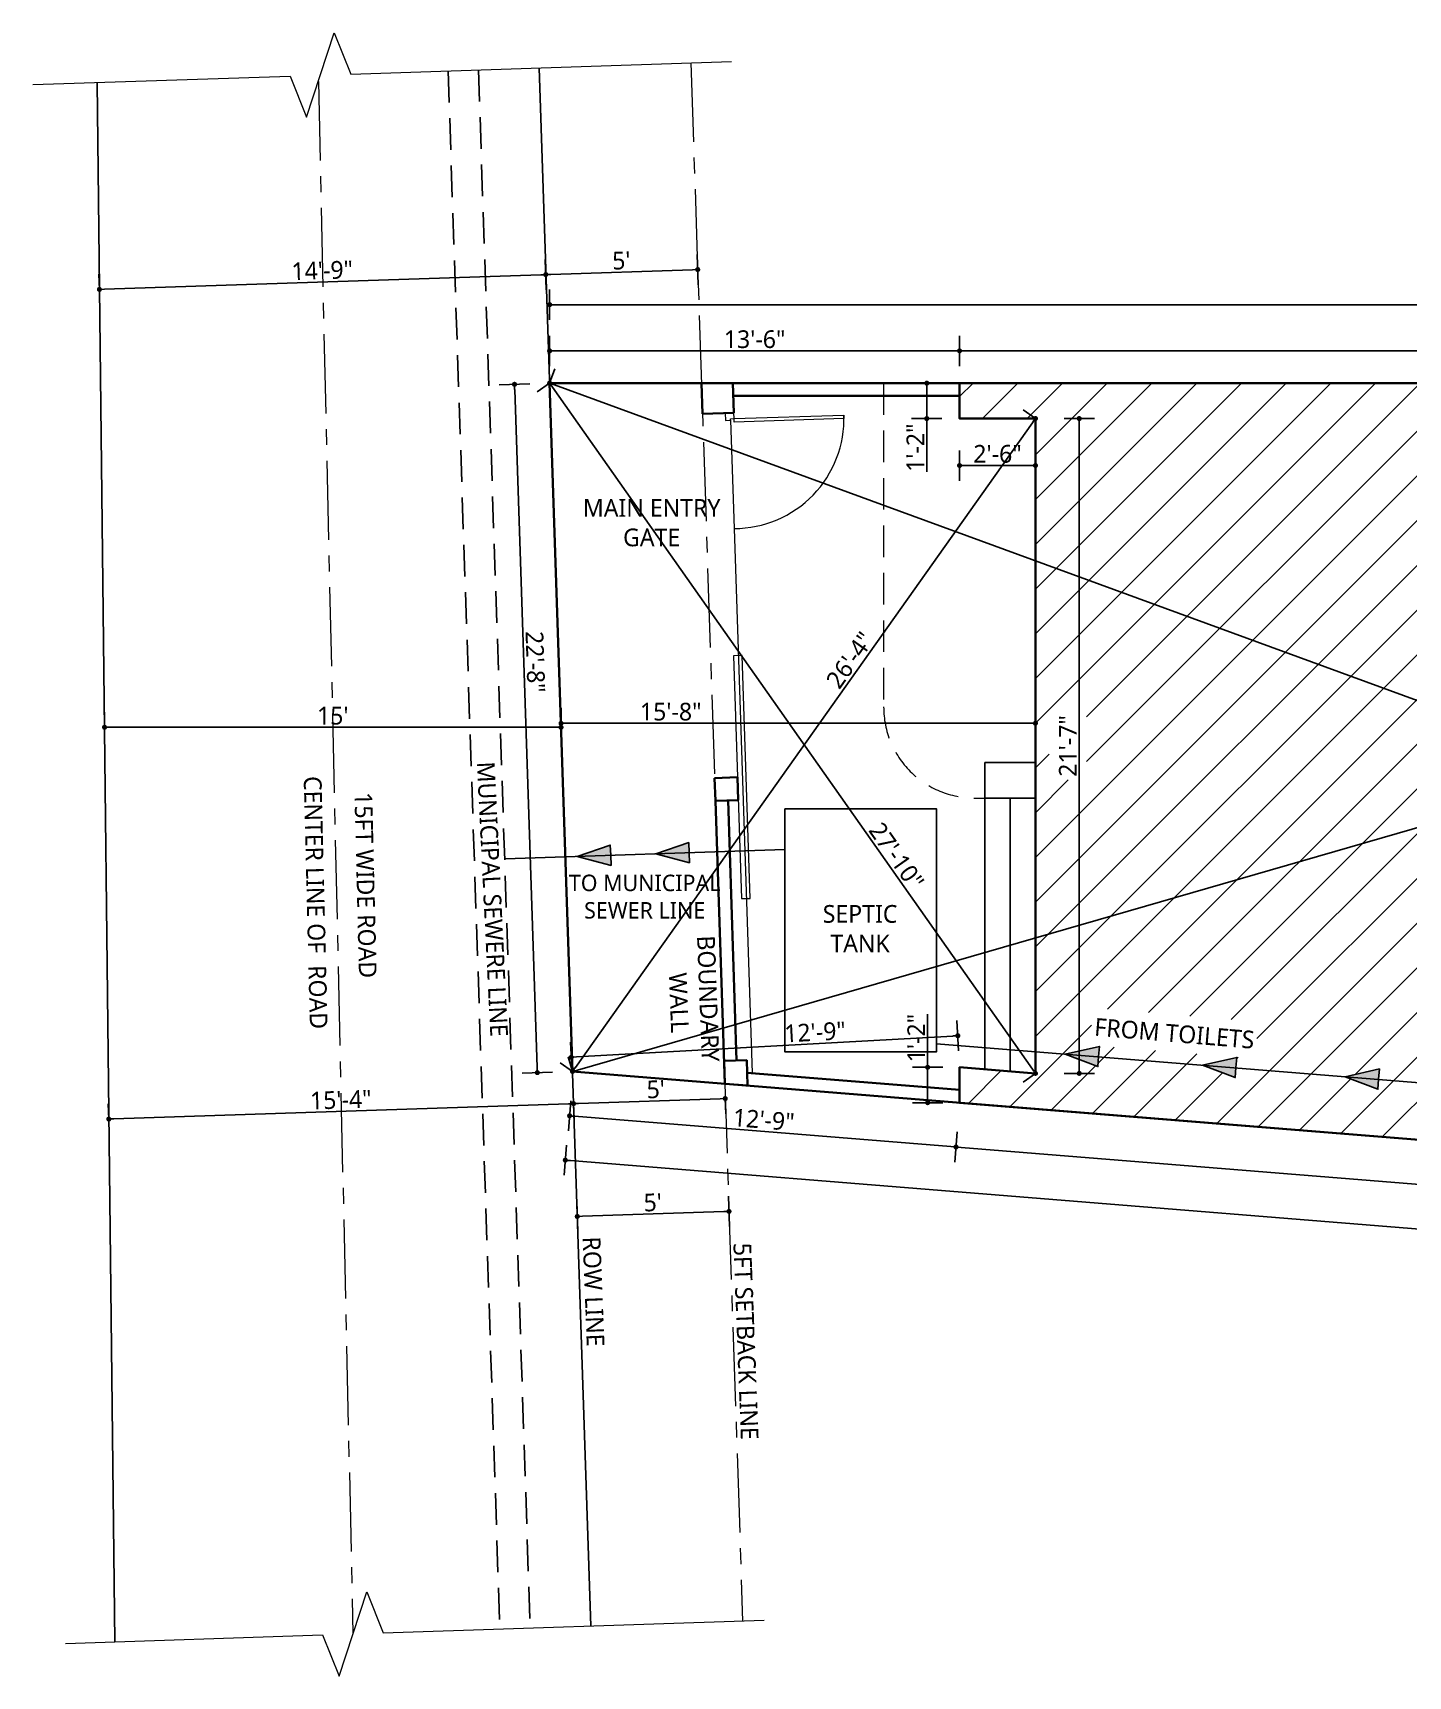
# Model space of a CAD drawing. Header units: inches. Extents: x 17146 to 31738, y -8920 to -2452.
# Drawn here: x 18750 to 19294, y -5533 to -4883 of the extents above; entities that cross this region are included whole.
import ezdxf

# ---------------------------------------------------------------- set-up
doc = ezdxf.new("R2010")
doc.units = ezdxf.units.IN
doc.header["$LTSCALE"] = 25
doc.header["$MEASUREMENT"] = 0
doc.header["$PDMODE"] = 3
for name, pattern in [('CENTER', [2, 1.25, -0.25, 0.25, -0.25]), ('DASHED', [0.75, 0.5, -0.25]), ('DASHED2', [0.375, 0.25, -0.125])]:
    doc.linetypes.add(name, pattern=pattern)
doc.layers.get('Defpoints').update_dxf_attribs({"color": 251})
for name, color, linetype, lineweight in [('Center line', 252, 'CENTER', 20), ('Dim-external', 151, 'Continuous', 9), ('Door-window', 40, 'Continuous', 15), ('Hatch', 253, 'Continuous', 13), ('sill', 30, 'Continuous', 20), ('Stairs', 134, 'Continuous', 25), ('Wall-Section', 6, 'Continuous', 35)]:
    doc.layers.add(name, color=color, linetype=linetype, lineweight=lineweight)
doc.layers.add('Text-external', color=7, linetype='Continuous')
doc.layers.add('Text-internal', color=7, linetype='Continuous')
doc.styles.add('caption 1in-8ft', font='trebuc.ttf', dxfattribs={"height": 12})
doc.styles.add('int text 1in-8ft', font='trebuc.ttf', dxfattribs={"height": 7})
doc.dimstyles.new('dim 1in-8ft', dxfattribs={"dimtxt": 7, "dimasz": 2, "dimexe": 6, "dimexo": 6, "dimgap": 1, "dimtad": 1, "dimdec": 0, "dimzin": 0, "dimdsep": 46, "dimlunit": 4, "dimtxsty": 'int text 1in-8ft', "dimblk": 'DOT', "dimcen": 4, "dimdle": 6, "dimclrt": 7, "dimadec": 0, "dimazin": 0, "dimtfac": 1, "dimtdec": 0, "dimtofl": 0, "dimtmove": 0, "dimatfit": 3, "dimfxl": 6, "dimfxlon": 1, "dimtolj": 1, "dimtzin": 0, "dimarcsym": 0})

# ---------------------------------------------------------------- blocks, each defined once
blk = doc.blocks.new('ddd')
at = {"layer": 'Door-window'}
blk.add_line((0.38, -2.85), (1.8, -45.66), dxfattribs=at)
for points in [[(1.71, 0.06), (-1.71, -0.06), (-1.62, -2.91), (0.38, -2.85), (0.36, -2.27), (1.79, -2.23)], [(1.79, -2.23), (45.19, -0.79), (45.21, -2.21), (1.84, -3.66)]]:
    blk.add_lwpolyline(points, close=True, dxfattribs=at)
blk.add_arc((1.79, -2.23), 43.43, 270.01784, 1.90291, dxfattribs=at)
blk = doc.blocks.new('_Dot')
at = {"color": 0, "linetype": 'ByBlock', "lineweight": -2}
blk.add_line((-0.5, 0), (-1, 0), dxfattribs=at)
at = {"color": 0, "linetype": 'ByBlock', "const_width": 0.5}
blk.add_lwpolyline([(-0.25, 0, 1), (0.25, 0, 1)], format="xyb", close=True, dxfattribs=at)
blk = doc.blocks.new('*D77')
at = {"layer": 'Defpoints', "color": 0, "transparency": 16777216}
for p in [(19905.71, -4990.45), (18954.61, -5021.48), (19905.71, -5021.48)]:
    blk.add_point(p, dxfattribs=at)
at = {"layer": 'Dim-external', "color": 0, "lineweight": -2, "transparency": 16777216}
for p, q in [((18954.61, -4996.45), (18954.61, -4984.45)), ((19905.71, -4996.45), (19905.71, -4984.45)), ((18956.61, -4990.45), (19903.71, -4990.45))]:
    blk.add_line(p, q, dxfattribs=at)
at = {"layer": 'Dim-external', "color": 0, "lineweight": -2, "transparency": 16777216, "xscale": 2, "yscale": 2, "zscale": 2, "rotation": 180}
blk.add_blockref('_Dot', (18954.61, -4990.45), dxfattribs=at)
at = {"layer": 'Dim-external', "color": 0, "lineweight": -2, "transparency": 16777216, "xscale": 2, "yscale": 2, "zscale": 2}
blk.add_blockref('_Dot', (19905.71, -4990.45), dxfattribs=at)
at = {"layer": 'Dim-external', "color": 7, "transparency": 16777216, "insert": (19430.16, -4985.88), "char_height": 7, "attachment_point": 5, "style": 'int text 1in-8ft'}
blk.add_mtext('\\A1;79\'-3"', dxfattribs=at)
blk = doc.blocks.new('*D79')
at = {"layer": 'Defpoints', "color": 0, "transparency": 16777216}
for p in [(18963.65, -5293.54), (18960.82, -5328.59), (19905.6, -5369.52)]:
    blk.add_point(p, dxfattribs=at)
at = {"layer": 'Dim-external', "color": 0, "lineweight": -2, "transparency": 16777216}
for p, q in [((18961.3, -5322.61), (18960.34, -5334.57)), ((19900.78, -5404.41), (18962.81, -5328.75)), ((19903.25, -5398.59), (19902.29, -5410.55))]:
    blk.add_line(p, q, dxfattribs=at)
at = {"layer": 'Dim-external', "color": 0, "lineweight": -2, "transparency": 16777216, "xscale": 2, "yscale": 2, "zscale": 2}
for p, rotation in [((18960.82, -5328.59), 175.3884517382374), ((19902.77, -5404.57), 355.3884517382375)]:
    blk.add_blockref('_Dot', p, dxfattribs=dict(at, rotation=rotation))
at = {"layer": 'Dim-external', "color": 7, "transparency": 16777216, "insert": (19432.16, -5362.02), "char_height": 7, "attachment_point": 5, "rotation": 355.38845, "style": 'int text 1in-8ft'}
blk.add_mtext('\\A1;78\'-9"', dxfattribs=at)
blk = doc.blocks.new('*D80')
at = {"layer": 'Defpoints', "color": 0, "transparency": 16777216}
for p in [(18954.61, -5021.48), (19905.6, -5369.52), (19905.6, -5369.52)]:
    blk.add_point(p, dxfattribs=at)
at = {"layer": 'Dim-external', "color": 0, "lineweight": -2, "transparency": 16777216}
for p, q in [((18954.61, -5021.48), (18956.67, -5015.85)), ((18956.49, -5022.17), (19903.72, -5368.83)), ((19905.6, -5369.52), (19907.66, -5363.88))]:
    blk.add_line(p, q, dxfattribs=at)
at = {"layer": 'Dim-external', "color": 0, "lineweight": -2, "transparency": 16777216, "xscale": 2, "yscale": 2, "zscale": 2}
for p, rotation in [((18954.61, -5021.48), 159.8987029106931), ((19905.6, -5369.52), 339.898702910693)]:
    blk.add_blockref('_Dot', p, dxfattribs=dict(at, rotation=rotation))
at = {"layer": 'Dim-external', "color": 7, "transparency": 16777216, "insert": (19431.67, -5191.21), "char_height": 7, "attachment_point": 5, "rotation": 339.8987, "style": 'int text 1in-8ft'}
blk.add_mtext('\\A1;84\'-5"', dxfattribs=at)
blk = doc.blocks.new('*D81')
at = {"layer": 'Defpoints', "color": 0, "transparency": 16777216}
for p in [(19905.71, -5021.48), (19905.71, -5021.48), (18963.65, -5293.54)]:
    blk.add_point(p, dxfattribs=at)
at = {"layer": 'Dim-external', "color": 0, "lineweight": -2, "transparency": 16777216}
for p, q in [((19905.71, -5021.48), (19904.05, -5015.72)), ((18965.57, -5292.98), (19903.79, -5022.03)), ((18963.65, -5293.54), (18961.98, -5287.77))]:
    blk.add_line(p, q, dxfattribs=at)
at = {"layer": 'Dim-external', "color": 0, "lineweight": -2, "transparency": 16777216, "xscale": 2, "yscale": 2, "zscale": 2}
for p, rotation in [((19905.71, -5021.48), 16.1081559745955), ((18963.65, -5293.54), 196.1081559745955)]:
    blk.add_blockref('_Dot', p, dxfattribs=dict(at, rotation=rotation))
at = {"layer": 'Dim-external', "color": 7, "transparency": 16777216, "insert": (19433.41, -5153.12), "char_height": 7, "attachment_point": 5, "rotation": 16.10816, "style": 'int text 1in-8ft'}
blk.add_mtext('\\A1;81\'-9"', dxfattribs=at)
blk = doc.blocks.new('*D82')
at = {"layer": 'Defpoints', "color": 0, "transparency": 16777216}
for p in [(18940.73, -5021.94), (18954.61, -5021.48), (18963.65, -5293.54)]:
    blk.add_point(p, dxfattribs=at)
at = {"layer": 'Dim-external', "color": 0, "lineweight": -2, "transparency": 16777216}
for p, q in [((18946.73, -5021.74), (18934.73, -5022.14)), ((18949.7, -5292), (18940.8, -5023.94)), ((18955.77, -5293.8), (18943.77, -5294.2))]:
    blk.add_line(p, q, dxfattribs=at)
at = {"layer": 'Dim-external', "color": 0, "lineweight": -2, "transparency": 16777216, "xscale": 2, "yscale": 2, "zscale": 2}
for p, rotation in [((18940.73, -5021.94), 91.90290833576363), ((18949.77, -5294), 271.9029083357636)]:
    blk.add_blockref('_Dot', p, dxfattribs=dict(at, rotation=rotation))
at = {"layer": 'Dim-external', "color": 7, "transparency": 16777216, "insert": (18948.94, -5131.64), "char_height": 7, "attachment_point": 5, "rotation": 271.90291, "style": 'int text 1in-8ft'}
blk.add_mtext('\\A1;22\'-8"', dxfattribs=at)
blk = doc.blocks.new('*D83')
at = {"layer": 'Defpoints', "color": 0, "transparency": 16777216}
for p in [(19013.15, -4976.57), (18960.74, -5208.68), (19020.8, -5206.69)]:
    blk.add_point(p, dxfattribs=at)
at = {"layer": 'Dim-external', "color": 0, "lineweight": -2, "transparency": 16777216}
for p, q in [((18953.3, -4984.57), (18952.9, -4972.57)), ((19013.35, -4982.57), (19012.95, -4970.58)), ((18955.09, -4978.5), (19011.15, -4976.64))]:
    blk.add_line(p, q, dxfattribs=at)
at = {"layer": 'Dim-external', "color": 0, "lineweight": -2, "transparency": 16777216, "xscale": 2, "yscale": 2, "zscale": 2}
for p, rotation in [((18953.1, -4978.57), 181.9029083357639), ((19013.15, -4976.57), 1.9029083357639)]:
    blk.add_blockref('_Dot', p, dxfattribs=dict(at, rotation=rotation))
at = {"layer": 'Dim-external', "color": 7, "transparency": 16777216, "insert": (18982.97, -4973.03), "char_height": 7, "attachment_point": 5, "rotation": 1.90291, "style": 'int text 1in-8ft'}
blk.add_mtext("\\A1;5'", dxfattribs=at)
blk = doc.blocks.new('*D84')
at = {"layer": 'Defpoints', "color": 0, "transparency": 16777216}
for p in [(18963.93, -5293.56), (19116.64, -5305.88), (19115.23, -5323.39)]:
    blk.add_point(p, dxfattribs=at)
at = {"layer": 'Dim-external', "color": 0, "lineweight": -2, "transparency": 16777216}
for p, q in [((18963, -5305.09), (18962.04, -5317.05)), ((18964.51, -5311.23), (19113.24, -5323.22)), ((19115.71, -5317.41), (19114.75, -5329.37))]:
    blk.add_line(p, q, dxfattribs=at)
at = {"layer": 'Dim-external', "color": 0, "lineweight": -2, "transparency": 16777216, "xscale": 2, "yscale": 2, "zscale": 2}
for p, rotation in [((18962.52, -5311.07), 175.3884517382378), ((19115.23, -5323.39), 355.3884517382378)]:
    blk.add_blockref('_Dot', p, dxfattribs=dict(at, rotation=rotation))
at = {"layer": 'Dim-external', "color": 7, "transparency": 16777216, "insert": (19039.24, -5312.67), "char_height": 7, "attachment_point": 5, "rotation": 355.38845, "style": 'int text 1in-8ft'}
blk.add_mtext('\\A1;12\'-9"', dxfattribs=at)
blk = doc.blocks.new('*D85')
at = {"layer": 'Defpoints', "color": 0, "transparency": 16777216}
for p in [(19116.64, -5305.88), (19697.64, -5352.74), (19696.23, -5370.25)]:
    blk.add_point(p, dxfattribs=at)
at = {"layer": 'Dim-external', "color": 0, "lineweight": -2, "transparency": 16777216}
for p, q in [((19115.71, -5317.41), (19114.75, -5329.37)), ((19117.22, -5323.55), (19694.24, -5370.09)), ((19696.71, -5364.27), (19695.75, -5376.23))]:
    blk.add_line(p, q, dxfattribs=at)
at = {"layer": 'Dim-external', "color": 0, "lineweight": -2, "transparency": 16777216, "xscale": 2, "yscale": 2, "zscale": 2}
for p, rotation in [((19115.23, -5323.39), 175.3884517382378), ((19696.23, -5370.25), 355.3884517382378)]:
    blk.add_blockref('_Dot', p, dxfattribs=dict(at, rotation=rotation))
at = {"layer": 'Dim-external', "color": 7, "transparency": 16777216, "insert": (19406.1, -5342.27), "char_height": 7, "attachment_point": 5, "rotation": 355.38845, "style": 'int text 1in-8ft'}
blk.add_mtext('\\A1;48\'-7"', dxfattribs=at)
blk = doc.blocks.new('*D87')
at = {"layer": 'Defpoints', "color": 0, "transparency": 16777216}
for p in [(19116.64, -5008.71), (18954.61, -5021.48), (19116.64, -5021.48)]:
    blk.add_point(p, dxfattribs=at)
at = {"layer": 'Dim-external', "color": 0, "lineweight": -2, "transparency": 16777216}
for p, q in [((18954.61, -5014.71), (18954.61, -5002.71)), ((19116.64, -5014.71), (19116.64, -5002.71)), ((18956.61, -5008.71), (19114.64, -5008.71))]:
    blk.add_line(p, q, dxfattribs=at)
at = {"layer": 'Dim-external', "color": 0, "lineweight": -2, "transparency": 16777216, "xscale": 2, "yscale": 2, "zscale": 2, "rotation": 180}
blk.add_blockref('_Dot', (18954.61, -5008.71), dxfattribs=at)
at = {"layer": 'Dim-external', "color": 0, "lineweight": -2, "transparency": 16777216, "xscale": 2, "yscale": 2, "zscale": 2}
blk.add_blockref('_Dot', (19116.64, -5008.71), dxfattribs=at)
at = {"layer": 'Dim-external', "color": 7, "transparency": 16777216, "insert": (19035.63, -5004.14), "char_height": 7, "attachment_point": 5, "style": 'int text 1in-8ft'}
blk.add_mtext('\\A1;13\'-6"', dxfattribs=at)
blk = doc.blocks.new('*D88')
at = {"layer": 'Defpoints', "color": 0, "transparency": 16777216}
for p in [(19819.64, -5008.71), (19116.64, -5021.48), (19819.64, -5021.48)]:
    blk.add_point(p, dxfattribs=at)
at = {"layer": 'Dim-external', "color": 0, "lineweight": -2, "transparency": 16777216}
for p, q in [((19116.64, -5014.71), (19116.64, -5002.71)), ((19819.64, -5014.71), (19819.64, -5002.71)), ((19118.64, -5008.71), (19817.64, -5008.71))]:
    blk.add_line(p, q, dxfattribs=at)
at = {"layer": 'Dim-external', "color": 0, "lineweight": -2, "transparency": 16777216, "xscale": 2, "yscale": 2, "zscale": 2, "rotation": 180}
blk.add_blockref('_Dot', (19116.64, -5008.71), dxfattribs=at)
at = {"layer": 'Dim-external', "color": 0, "lineweight": -2, "transparency": 16777216, "xscale": 2, "yscale": 2, "zscale": 2}
blk.add_blockref('_Dot', (19819.64, -5008.71), dxfattribs=at)
at = {"layer": 'Dim-external', "color": 7, "transparency": 16777216, "insert": (19468.14, -5004.15), "char_height": 7, "attachment_point": 5, "style": 'int text 1in-8ft'}
blk.add_mtext('\\A1;58\'-7"', dxfattribs=at)
blk = doc.blocks.new('*D90')
at = {"layer": 'Defpoints', "color": 0, "transparency": 16777216}
for p in [(19023.84, -5298.39), (18963.88, -5300.39), (18965.55, -5350.86)]:
    blk.add_point(p, dxfattribs=at)
at = {"layer": 'Dim-external', "color": 0, "lineweight": -2, "transparency": 16777216}
for p, q in [((18965.35, -5344.86), (18965.75, -5356.86)), ((19025.32, -5342.87), (19025.72, -5354.86)), ((19023.52, -5348.93), (18967.55, -5350.79))]:
    blk.add_line(p, q, dxfattribs=at)
at = {"layer": 'Dim-external', "color": 0, "lineweight": -2, "transparency": 16777216, "xscale": 2, "yscale": 2, "zscale": 2}
for p, rotation in [((18965.55, -5350.86), 181.9029083357633), ((19025.52, -5348.87), 1.902908335763316)]:
    blk.add_blockref('_Dot', p, dxfattribs=dict(at, rotation=rotation))
at = {"layer": 'Dim-external', "color": 7, "transparency": 16777216, "insert": (18995.38, -5345.32), "char_height": 7, "attachment_point": 5, "rotation": 1.90291, "style": 'int text 1in-8ft'}
blk.add_mtext("\\A1;5'", dxfattribs=at)
blk = doc.blocks.new('*D96')
at = {"layer": 'Defpoints', "color": 0, "transparency": 16777216}
for p in [(19104.03, -5291.88), (19116.64, -5291.88), (19116.64, -5305.88)]:
    blk.add_point(p, dxfattribs=at)
at = {"layer": 'Dim-external', "color": 0, "lineweight": -2, "transparency": 16777216}
for p, q in [((19104.03, -5291.88), (19104.03, -5270.85)), ((19110.03, -5291.88), (19098.03, -5291.88)), ((19104.03, -5303.88), (19104.03, -5293.88)), ((19110.03, -5305.88), (19098.03, -5305.88))]:
    blk.add_line(p, q, dxfattribs=at)
at = {"layer": 'Dim-external', "color": 0, "lineweight": -2, "transparency": 16777216, "xscale": 2, "yscale": 2, "zscale": 2}
for p, rotation in [((19104.03, -5291.88), 90), ((19104.03, -5305.88), 270)]:
    blk.add_blockref('_Dot', p, dxfattribs=dict(at, rotation=rotation))
at = {"layer": 'Dim-external', "color": 7, "transparency": 16777216, "insert": (19099.51, -5280.36), "char_height": 7, "attachment_point": 5, "rotation": 90, "style": 'int text 1in-8ft'}
blk.add_mtext('\\A1;1\'-2"', dxfattribs=at)
blk = doc.blocks.new('*D97')
at = {"layer": 'Defpoints', "color": 0, "transparency": 16777216}
for p in [(19116.64, -5021.48), (19103.68, -5035.48), (19116.64, -5035.48)]:
    blk.add_point(p, dxfattribs=at)
at = {"layer": 'Dim-external', "color": 0, "lineweight": -2, "transparency": 16777216}
for p, q in [((19109.68, -5021.48), (19097.68, -5021.48)), ((19103.68, -5023.48), (19103.68, -5033.48)), ((19109.68, -5035.48), (19097.68, -5035.48)), ((19103.68, -5035.48), (19103.68, -5056.51))]:
    blk.add_line(p, q, dxfattribs=at)
at = {"layer": 'Dim-external', "color": 0, "lineweight": -2, "transparency": 16777216, "xscale": 2, "yscale": 2, "zscale": 2}
for p, rotation in [((19103.68, -5021.48), 90), ((19103.68, -5035.48), 270)]:
    blk.add_blockref('_Dot', p, dxfattribs=dict(at, rotation=rotation))
at = {"layer": 'Dim-external', "color": 7, "transparency": 16777216, "insert": (19099.17, -5047), "char_height": 7, "attachment_point": 5, "rotation": 90, "style": 'int text 1in-8ft'}
blk.add_mtext('\\A1;1\'-2"', dxfattribs=at)
blk = doc.blocks.new('*D98')
at = {"layer": 'Defpoints', "color": 0, "transparency": 16777216}
for p in [(19146.64, -5035.48), (19146.64, -5294.3), (19163.94, -5294.3)]:
    blk.add_point(p, dxfattribs=at)
at = {"layer": 'Dim-external', "color": 0, "lineweight": -2, "transparency": 16777216}
for p, q in [((19157.94, -5035.48), (19169.94, -5035.48)), ((19163.94, -5037.48), (19163.94, -5292.3)), ((19157.94, -5294.3), (19169.94, -5294.3))]:
    blk.add_line(p, q, dxfattribs=at)
at = {"layer": 'Dim-external', "color": 0, "lineweight": -2, "transparency": 16777216, "xscale": 2, "yscale": 2, "zscale": 2}
for p, rotation in [((19163.94, -5035.48), 90), ((19163.94, -5294.3), 270)]:
    blk.add_blockref('_Dot', p, dxfattribs=dict(at, rotation=rotation))
at = {"layer": 'Dim-external', "color": 7, "transparency": 16777216, "insert": (19159.42, -5164.89), "char_height": 7, "attachment_point": 5, "rotation": 90, "style": 'int text 1in-8ft'}
blk.add_mtext('\\A1;21\'-7"', dxfattribs=at)
blk = doc.blocks.new('*D99')
at = {"layer": 'Defpoints', "color": 0, "transparency": 16777216}
for p in [(19116.64, -5035.48), (19146.64, -5035.48), (19146.64, -5054.03)]:
    blk.add_point(p, dxfattribs=at)
at = {"layer": 'Dim-external', "color": 0, "lineweight": -2, "transparency": 16777216}
for p, q in [((19116.64, -5048.03), (19116.64, -5060.03)), ((19146.64, -5048.03), (19146.64, -5060.03)), ((19118.64, -5054.03), (19144.64, -5054.03))]:
    blk.add_line(p, q, dxfattribs=at)
at = {"layer": 'Dim-external', "color": 0, "lineweight": -2, "transparency": 16777216, "xscale": 2, "yscale": 2, "zscale": 2, "rotation": 180}
blk.add_blockref('_Dot', (19116.64, -5054.03), dxfattribs=at)
at = {"layer": 'Dim-external', "color": 0, "lineweight": -2, "transparency": 16777216, "xscale": 2, "yscale": 2, "zscale": 2}
blk.add_blockref('_Dot', (19146.64, -5054.03), dxfattribs=at)
at = {"layer": 'Dim-external', "color": 7, "transparency": 16777216, "insert": (19131.64, -5049.45), "char_height": 7, "attachment_point": 5, "style": 'int text 1in-8ft'}
blk.add_mtext('\\A1;2\'-6"', dxfattribs=at)
blk = doc.blocks.new('*D100')
at = {"layer": 'Defpoints', "color": 0, "transparency": 16777216}
for p in [(19146.64, -5155.92), (18959.13, -5157.51), (19146.64, -5157.51)]:
    blk.add_point(p, dxfattribs=at)
at = {"layer": 'Dim-external', "color": 0, "lineweight": -2, "transparency": 16777216}
for p, q in [((18959.13, -5155.92), (18959.13, -5149.92)), ((19146.64, -5155.92), (19146.64, -5149.92)), ((18961.13, -5155.92), (19144.64, -5155.92))]:
    blk.add_line(p, q, dxfattribs=at)
at = {"layer": 'Dim-external', "color": 0, "lineweight": -2, "transparency": 16777216, "xscale": 2, "yscale": 2, "zscale": 2, "rotation": 180}
blk.add_blockref('_Dot', (18959.13, -5155.92), dxfattribs=at)
at = {"layer": 'Dim-external', "color": 0, "lineweight": -2, "transparency": 16777216, "xscale": 2, "yscale": 2, "zscale": 2}
blk.add_blockref('_Dot', (19146.64, -5155.92), dxfattribs=at)
at = {"layer": 'Dim-external', "color": 7, "transparency": 16777216, "insert": (19002.48, -5151.36), "char_height": 7, "attachment_point": 5, "style": 'int text 1in-8ft'}
blk.add_mtext('\\A1;15\'-8"', dxfattribs=at)
blk = doc.blocks.new('*D103')
at = {"layer": 'Defpoints', "color": 0, "transparency": 16777216}
for p in [(19146.64, -5035.48), (18963.65, -5293.54), (18963.65, -5293.54)]:
    blk.add_point(p, dxfattribs=at)
at = {"layer": 'Dim-external', "color": 0, "lineweight": -2, "transparency": 16777216}
for p, q in [((19146.64, -5035.48), (19141.75, -5032.01)), ((19145.49, -5037.11), (18964.8, -5291.91)), ((18963.65, -5293.54), (18958.75, -5290.07))]:
    blk.add_line(p, q, dxfattribs=at)
at = {"layer": 'Dim-external', "color": 0, "lineweight": -2, "transparency": 16777216, "xscale": 2, "yscale": 2, "zscale": 2}
for p, rotation in [((19146.64, -5035.48), 54.65884840521004), ((18963.65, -5293.54), 234.6588484052101)]:
    blk.add_blockref('_Dot', p, dxfattribs=dict(at, rotation=rotation))
at = {"layer": 'Dim-external', "color": 7, "transparency": 16777216, "insert": (19073.35, -5130.93), "char_height": 7, "attachment_point": 5, "rotation": 54.65885, "style": 'int text 1in-8ft'}
blk.add_mtext('\\A1;26\'-4"', dxfattribs=at)
blk = doc.blocks.new('*D104')
at = {"layer": 'Defpoints', "color": 0, "transparency": 16777216}
for p in [(18954.61, -5021.48), (19146.64, -5294.3), (19146.64, -5294.3)]:
    blk.add_point(p, dxfattribs=at)
at = {"layer": 'Dim-external', "color": 0, "lineweight": -2, "transparency": 16777216}
for p, q in [((18954.61, -5021.48), (18949.7, -5024.93)), ((18955.76, -5023.12), (19145.49, -5292.66)), ((19146.64, -5294.3), (19141.74, -5297.75))]:
    blk.add_line(p, q, dxfattribs=at)
at = {"layer": 'Dim-external', "color": 0, "lineweight": -2, "transparency": 16777216, "xscale": 2, "yscale": 2, "zscale": 2}
for p, rotation in [((18954.61, -5021.48), 125.1411060769521), ((19146.64, -5294.3), 305.1411060769521)]:
    blk.add_blockref('_Dot', p, dxfattribs=dict(at, rotation=rotation))
at = {"layer": 'Dim-external', "color": 7, "transparency": 16777216, "insert": (19091.73, -5208.37), "char_height": 7, "attachment_point": 5, "rotation": 305.14111, "style": 'int text 1in-8ft'}
blk.add_mtext('\\A1;27\'-10"', dxfattribs=at)
blk = doc.blocks.new('*D106')
at = {"layer": 'Defpoints', "color": 0, "transparency": 16777216}
for p in [(18776.66, -4984.43), (18776.72, -4986.2), (18960.74, -5208.68)]:
    blk.add_point(p, dxfattribs=at)
at = {"layer": 'Dim-external', "color": 0, "lineweight": -2, "transparency": 16777216}
for p, q in [((18953.3, -4984.57), (18952.9, -4972.57)), ((18776.66, -4984.43), (18776.46, -4978.44)), ((18951.1, -4978.64), (18778.66, -4984.37))]:
    blk.add_line(p, q, dxfattribs=at)
at = {"layer": 'Dim-external', "color": 0, "lineweight": -2, "transparency": 16777216, "xscale": 2, "yscale": 2, "zscale": 2}
for p, rotation in [((18953.1, -4978.57), 1.902908335763875), ((18776.66, -4984.43), 181.9029083357639)]:
    blk.add_blockref('_Dot', p, dxfattribs=dict(at, rotation=rotation))
at = {"layer": 'Dim-external', "color": 7, "transparency": 16777216, "insert": (18864.73, -4976.93), "char_height": 7, "attachment_point": 5, "rotation": 1.90291, "style": 'int text 1in-8ft'}
blk.add_mtext('\\A1;14\'-9"', dxfattribs=at)
blk = doc.blocks.new('*D107')
at = {"layer": 'Defpoints', "color": 0, "transparency": 16777216}
for p in [(19023.84, -5298.39), (18963.88, -5300.39), (18964.07, -5306.24)]:
    blk.add_point(p, dxfattribs=at)
at = {"layer": 'Dim-external', "color": 0, "lineweight": -2, "transparency": 16777216}
for p, q in [((18964.07, -5306.24), (18964.27, -5312.24)), ((19022.04, -5304.32), (18966.07, -5306.18)), ((19024.04, -5304.25), (19024.24, -5310.25))]:
    blk.add_line(p, q, dxfattribs=at)
at = {"layer": 'Dim-external', "color": 0, "lineweight": -2, "transparency": 16777216, "xscale": 2, "yscale": 2, "zscale": 2}
for p, rotation in [((18964.07, -5306.24), 181.9029083357633), ((19024.04, -5304.25), 1.902908335763316)]:
    blk.add_blockref('_Dot', p, dxfattribs=dict(at, rotation=rotation))
at = {"layer": 'Dim-external', "color": 7, "transparency": 16777216, "insert": (18996.57, -5300.61), "char_height": 7, "attachment_point": 5, "rotation": 1.90291, "style": 'int text 1in-8ft'}
blk.add_mtext("\\A1;5'", dxfattribs=at)
blk = doc.blocks.new('*D108')
at = {"layer": 'Defpoints', "color": 0, "transparency": 16777216}
for p in [(18963.88, -5300.39), (18780.38, -5312.35), (18780.44, -5314.34)]:
    blk.add_point(p, dxfattribs=at)
at = {"layer": 'Dim-external', "color": 0, "lineweight": -2, "transparency": 16777216}
for p, q in [((18780.38, -5312.35), (18780.18, -5306.35)), ((18962.07, -5306.31), (18782.38, -5312.28)), ((18964.07, -5306.24), (18964.27, -5312.24))]:
    blk.add_line(p, q, dxfattribs=at)
at = {"layer": 'Dim-external', "color": 0, "lineweight": -2, "transparency": 16777216, "xscale": 2, "yscale": 2, "zscale": 2}
for p, rotation in [((18964.07, -5306.24), 1.902908335763316), ((18780.38, -5312.35), 181.9029083357633)]:
    blk.add_blockref('_Dot', p, dxfattribs=dict(at, rotation=rotation))
at = {"layer": 'Dim-external', "color": 7, "transparency": 16777216, "insert": (18872.07, -5304.75), "char_height": 7, "attachment_point": 5, "rotation": 1.90291, "style": 'int text 1in-8ft'}
blk.add_mtext('\\A1;15\'-4"', dxfattribs=at)
blk = doc.blocks.new('*D499')
at = {"layer": 'Defpoints', "color": 0, "transparency": 16777216}
for p in [(18778.7, -5157.51), (18778.7, -5160.55), (18959.13, -5158.5)]:
    blk.add_point(p, dxfattribs=at)
at = {"layer": 'Dim-external', "color": 0, "lineweight": -2, "transparency": 16777216}
for p, q in [((18778.7, -5157.51), (18778.7, -5151.51)), ((18959.13, -5157.51), (18959.13, -5151.51)), ((18957.13, -5157.51), (18780.7, -5157.51))]:
    blk.add_line(p, q, dxfattribs=at)
at = {"layer": 'Dim-external', "color": 0, "lineweight": -2, "transparency": 16777216, "xscale": 2, "yscale": 2, "zscale": 2, "rotation": 180}
blk.add_blockref('_Dot', (18778.7, -5157.51), dxfattribs=at)
at = {"layer": 'Dim-external', "color": 0, "lineweight": -2, "transparency": 16777216, "xscale": 2, "yscale": 2, "zscale": 2}
blk.add_blockref('_Dot', (18959.13, -5157.51), dxfattribs=at)
at = {"layer": 'Dim-external', "color": 7, "transparency": 16777216, "insert": (18868.91, -5152.96), "char_height": 7, "attachment_point": 5, "style": 'int text 1in-8ft'}
blk.add_mtext("\\A1;15'", dxfattribs=at)
blk = doc.blocks.new('*D505')
at = {"layer": 'Defpoints', "color": 0, "transparency": 16777216}
for p in [(18963.18, -5287.92), (19116.64, -5291.88), (18963.88, -5300.39)]:
    blk.add_point(p, dxfattribs=at)
at = {"layer": 'Dim-external', "color": 0, "lineweight": -2, "transparency": 16777216}
for p, q in [((19116.28, -5285.41), (19115.61, -5273.42)), ((19113.95, -5279.53), (18965.18, -5287.81)), ((18963.51, -5293.91), (18962.85, -5281.93))]:
    blk.add_line(p, q, dxfattribs=at)
at = {"layer": 'Dim-external', "color": 0, "lineweight": -2, "transparency": 16777216, "xscale": 2, "yscale": 2, "zscale": 2}
for p, rotation in [((19115.95, -5279.41), 3.187309030352763), ((18963.18, -5287.92), 183.1873090303528)]:
    blk.add_blockref('_Dot', p, dxfattribs=dict(at, rotation=rotation))
at = {"layer": 'Dim-external', "color": 7, "transparency": 16777216, "insert": (19059.53, -5277.98), "char_height": 7, "attachment_point": 5, "rotation": 3.18731, "style": 'int text 1in-8ft'}
blk.add_mtext('\\A1;12\'-9"', dxfattribs=at)

msp = doc.modelspace()

# ---------------------------------------------------------------- hatches: boundary and pattern name
at = {"layer": 'Hatch', "linetype": 'Continuous', "ltscale": 10}
h = msp.add_hatch(dxfattribs=at)
h.set_pattern_fill('ANSI31', color=256, scale=100)
h.set_pattern_definition([(45, (21802.997, -5239.595), (-8.838835, 8.838835), [])])
h.paths.add_polyline_path([(19667.64, -5108.48), (19819.64, -5108.48), (19819.64, -5021.48), (19116.64, -5021.48), (19116.64, -5035.48), (19146.64, -5035.48), (19146.64, -5285.74), (19158.42, -5286.69), (19171.89, -5283.63), (19171.59, -5287.75), (19212.7, -5291.07), (19226.17, -5288.01), (19225.88, -5292.13), (19269.09, -5295.62), (19282.56, -5292.56), (19282.27, -5296.55), (19281.99, -5300.54), (19269.09, -5295.62), (19225.88, -5292.13), (19225.6, -5295.99), (19212.7, -5291.07), (19171.59, -5287.75), (19171.32, -5291.61), (19158.42, -5286.69), (19146.64, -5285.74), (19146.64, -5294.3), (19116.64, -5291.88), (19116.64, -5305.88), (19697.64, -5352.74), (19697.64, -5338.7), (19667.64, -5336.28)])
h.paths.add_polyline_path([(19416.49, -5193.48), (19441.76, -5202.73), (19446.81, -5188.92), (19421.54, -5179.67)], flags=16)
h.paths.add_polyline_path([(19422.5, -5163.9), (19448.35, -5156.44), (19444.27, -5142.3), (19418.42, -5149.77)], flags=16)
h.paths.add_polyline_path([(19807.26, -5075.91), (19807.26, -5054.07), (19792.55, -5054.07), (19792.55, -5075.91)], flags=16)
h.paths.add_polyline_path([(19729.9, -5096.66), (19756.81, -5096.66), (19756.81, -5081.95), (19729.9, -5081.95)], flags=16)
h.paths.add_polyline_path([(19653.7, -5230.27), (19653.7, -5215.1), (19638.99, -5215.1), (19638.99, -5230.27)], flags=16)
h.paths.add_polyline_path([(19166.82, -5178.3), (19166.82, -5151.39), (19152.11, -5151.39), (19152.11, -5178.3)], flags=16)
h.paths.add_polyline_path([(19168.14, -5283.11), (19233.47, -5288.51), (19234.68, -5273.85), (19169.35, -5268.45)], flags=16)
h.paths.add_polyline_path([(19299.6, -5140.72), (19457.54, -5140.72), (19457.54, -5115.5), (19299.6, -5115.5)], flags=16)
at = {"layer": 'Wall-Section', "lineweight": 25}
h = msp.add_hatch(color=256, dxfattribs=at)
h.dxf.hatch_style = 1
h.paths.add_polyline_path([(18965.54, -5208.52), (18978.88, -5212.08), (18978.75, -5208.09), (18978.61, -5204.09)])
h = msp.add_hatch(color=256, dxfattribs=at)
h.dxf.hatch_style = 1
h.paths.add_polyline_path([(18996.54, -5207.49), (19009.88, -5211.05), (19009.75, -5207.06), (19009.62, -5203.06)])
h = msp.add_hatch(color=256, dxfattribs=at)
h.dxf.hatch_style = 1
h.paths.add_polyline_path([(19158.42, -5286.69), (19171.32, -5291.61), (19171.6, -5287.62), (19171.89, -5283.63)])
h = msp.add_hatch(color=256, dxfattribs=at)
h.dxf.hatch_style = 1
h.paths.add_polyline_path([(19212.7, -5291.07), (19225.6, -5295.99), (19225.89, -5292), (19226.17, -5288.01)])
h = msp.add_hatch(color=256, dxfattribs=at)
h.dxf.hatch_style = 1
h.paths.add_polyline_path([(19269.09, -5295.62), (19281.99, -5300.54), (19282.27, -5296.55), (19282.56, -5292.56)])

# ---------------------------------------------------------------- linework, layer by layer
for p, q in [((18950.47, -4896.82), (18970.93, -5512.75)), ((18775.77, -4902.62), (18782.77, -5519))]:
    msp.add_line(p, q)
at = {"layer": 'Center line'}
for p, q in [((19010.43, -4894.83), (19030.9, -5510.76)), ((18863.21, -4902.19), (18876.88, -5515.88))]:
    msp.add_line(p, q, dxfattribs=at)
at = {"layer": 'Door-window'}
msp.add_line((19027.56, -5078.94), (19034.71, -5294.25), dxfattribs=at)
msp.add_lwpolyline([(19027.47, -5033.23), (19024.04, -5033.34), (19024.14, -5036.2), (19026.13, -5036.13), (19026.12, -5035.56), (19027.54, -5035.51)], close=True, dxfattribs=at)
msp.add_lwpolyline([(19030.66, -5129.17), (19027.23, -5129.29), (19030.42, -5225.23), (19033.84, -5225.12), (19030.66, -5129.17)], dxfattribs=at)
msp.add_arc((19027.54, -5035.51), 43.43, 270.01784, 1.90291, dxfattribs=at)
at = {"layer": 'Hatch'}
for points in [[(18750.37, -4903.47), (18852.03, -4900.09), (18858.57, -4916.36), (18869.47, -4883.01), (18876.02, -4899.29), (19026.56, -4894.29)], [(18763.23, -5519.65), (18864.89, -5516.28), (18871.43, -5532.55), (18882.33, -5499.2), (18888.88, -5515.48), (19039.42, -5510.48)]]:
    msp.add_lwpolyline(points, dxfattribs=at)
at = {"layer": 'sill', "linetype": 'DASHED'}
msp.add_lwpolyline([(19116.64, -5021.48), (19086.64, -5021.48), (19086.64, -5149.48, 0.414214), (19122.64, -5185.48), (19146.64, -5185.48)], format="xyb", dxfattribs=at)
at = {"layer": 'Stairs', "linetype": 'DASHED2', "ltscale": 2}
for p, q in [((18914.49, -4898.01), (18934.95, -5513.95)), ((18926.48, -4897.61), (18946.94, -5513.55))]:
    msp.add_line(p, q, dxfattribs=at)
at = {"layer": 'Stairs'}
for p, q in [((19126.64, -5171.48), (19126.64, -5292.69)), ((19146.64, -5171.48), (19126.64, -5171.48)), ((19126.64, -5185.48), (19146.64, -5185.48)), ((19136.64, -5185.48), (19136.64, -5293.49))]:
    msp.add_line(p, q, dxfattribs=at)
at = {"layer": 'Wall-Section', "color": 1}
for p, q in [((19014.64, -5021.48), (19015.05, -5033.64)), ((19027.08, -5021.48), (19027.47, -5033.23)), ((19027.47, -5033.23), (19015.05, -5033.64)), ((19020.13, -5186.55), (19023.84, -5298.39))]:
    msp.add_line(p, q, dxfattribs=at)
at = {"layer": 'Wall-Section', "lineweight": 25}
for p, q in [((19047.53, -5205.8), (18937.08, -5209.47)), ((19362.64, -5303.16), (19107.54, -5282.58))]:
    msp.add_line(p, q, dxfattribs=at)
at = {"layer": 'Wall-Section', "color": 1}
for points in [[(18963.65, -5293.54), (18954.61, -5021.48), (19905.71, -5021.48), (19905.6, -5369.52), (18963.65, -5293.54)], [(19116.64, -5026.48), (19027.24, -5026.48)], [(19025.12, -5186.38), (19028.54, -5289.24)], [(19032.7, -5294.09), (19116.64, -5300.86)]]:
    msp.add_lwpolyline(points, dxfattribs=at)
at = {"layer": 'Wall-Section', "lineweight": 35}
msp.add_lwpolyline([(19697.64, -5352.74), (19697.64, -5338.7), (19667.64, -5336.28), (19667.64, -5108.48), (19819.64, -5108.48), (19819.64, -5021.48), (19116.64, -5021.48), (19116.64, -5035.48), (19146.64, -5035.48), (19146.64, -5294.3), (19116.64, -5291.88), (19116.64, -5305.88)], close=True, dxfattribs=at)
at = {"layer": 'Wall-Section', "color": 1}
for points in [[(19019.83, -5177.56), (19028.82, -5177.26), (19029.12, -5186.25), (19020.13, -5186.55)], [(19023.54, -5289.4), (19032.54, -5289.1), (19032.87, -5299.12), (19023.84, -5298.39)]]:
    msp.add_lwpolyline(points, close=True, dxfattribs=at)
at = {"layer": 'Wall-Section', "lineweight": 25}
for points in [[(19047.53, -5189.75), (19107.53, -5189.75), (19107.54, -5285.75), (19047.54, -5285.75)], [(18965.54, -5208.52), (18978.88, -5212.08), (18978.75, -5208.09), (18978.61, -5204.09)], [(18996.54, -5207.49), (19009.88, -5211.05), (19009.75, -5207.06), (19009.62, -5203.06)], [(19158.42, -5286.69), (19171.32, -5291.61), (19171.6, -5287.62), (19171.89, -5283.63)], [(19212.7, -5291.07), (19225.6, -5295.99), (19225.89, -5292), (19226.17, -5288.01)], [(19269.09, -5295.62), (19281.99, -5300.54), (19282.27, -5296.55), (19282.56, -5292.56)]]:
    msp.add_lwpolyline(points, close=True, dxfattribs=at)

# ---------------------------------------------------------------- block references
at = {"layer": 'Door-window'}
msp.add_blockref('ddd', (19025.75, -5033.28), dxfattribs=at)

# ---------------------------------------------------------------- texts
at = {"layer": 'Text-external', "insert": (18994.94, -5086.05), "char_height": 7, "width": 107.7466, "attachment_point": 8, "style": 'caption 1in-8ft'}
msp.add_mtext('MAIN ENTRY \\PGATE', dxfattribs=at)
at = {"layer": 'Text-external', "char_height": 7, "attachment_point": 8, "style": 'caption 1in-8ft'}
for s, insert, width, rotation in [('BOUNDARY\\P WALL', (19002.16, -5265.31), 128.6678, 272.1812), ('FROM TOILETS', (19201.27, -5282.06), 107.7466, 355.27927)]:
    msp.add_mtext(s, dxfattribs=dict(at, insert=insert, width=width, rotation=rotation))
at = {"layer": 'Text-external', "char_height": 7, "attachment_point": 8, "rotation": 272.1812, "style": 'caption 1in-8ft'}
for s, insert in [(' ROW LINE ', (18968.35, -5379.49)), ('5FT SETBACK LINE', (19028.64, -5400.32))]:
    msp.add_mtext_dynamic_manual_height_columns(s, width=128.6678, gutter_width=2.98, heights=[9.9], dxfattribs=dict(at, insert=insert))
at = {"layer": 'Text-internal', "char_height": 7, "width": 168.6607, "attachment_point": 1, "style": 'int text 1in-8ft'}
for s, insert, rotation in [('MUNICIPAL SEWERE LINE', (18932.83, -5170.88), 272.83168), ('CENTER LINE OF  ROAD', (18864.42, -5176.69), 271.40848), ('15FT WIDE ROAD', (18884.47, -5183.04), 271.40848)]:
    msp.add_mtext(s, dxfattribs=dict(at, insert=insert, rotation=rotation))
at = {"layer": 'Text-internal', "attachment_point": 1, "style": 'int text 1in-8ft'}
for s, insert, char_height, width in [('\\pxqc;TO MUNICIPAL\\PSEWER LINE', (18958.75, -5215.76), 6.5, 66.8449), ('\\pxqc;{\\C0;SEPTIC \\PTANK}', (19047.62, -5227.76), 7, 59.4002)]:
    msp.add_mtext(s, dxfattribs=dict(at, insert=insert, char_height=char_height, width=width))

# ---------------------------------------------------------------- dimensions: what is measured, and where the dimension line sits
at = {"layer": 'Dim-external'}
for p1, p2, distance, picture, middle in [((18960.74, -5208.68), (19020.8, -5206.69), 230.24, '*D83', (18982.97, -4973.03)), ((18954.61, -5021.48), (19905.6, -5369.52), 0, '*D80', (19431.67, -5191.21)), ((18963.65, -5293.54), (19905.71, -5021.48), 0, '*D81', (19433.41, -5153.12)), ((19146.64, -5035.48), (19146.64, -5294.3), 17.29, '*D98', (19159.42, -5164.89)), ((19905.6, -5369.52), (18963.65, -5293.54), 35.17, '*D79', (19432.16, -5362.02)), ((18963.93, -5293.56), (19116.64, -5305.88), -17.56, '*D84', (19039.24, -5312.67)), ((19023.84, -5298.39), (18963.88, -5300.39), 50.5, '*D90', (18995.38, -5345.32))]:
    dim = msp.add_aligned_dim(p1=p1, p2=p2, distance=distance, dimstyle='dim 1in-8ft', dxfattribs=at)
    dim.commit()
    dim.dimension.update_dxf_attribs({"geometry": picture, "text_midpoint": middle})
for base, p1, p2, angle, picture, middle in [((18776.66, -4984.43), (18960.74, -5208.68), (18776.72, -4986.2), 181.90291, '*D106', (18864.73, -4976.93)), ((18780.38, -5312.35), (18963.88, -5300.39), (18780.44, -5314.34), 1.90291, '*D108', (18872.07, -5304.75)), ((19696.23, -5370.25), (19116.64, -5305.88), (19697.64, -5352.74), 175.38845, '*D85', (19406.1, -5342.27))]:
    dim = msp.add_linear_dim(base=base, p1=p1, p2=p2, angle=angle, dimstyle='dim 1in-8ft', override={"dimtmove": 1}, dxfattribs=at)
    dim.commit()
    dim.dimension.update_dxf_attribs({"geometry": picture, "text_midpoint": middle})
for base, p1, p2, picture, middle in [((19905.71, -4990.45), (18954.61, -5021.48), (19905.71, -5021.48), '*D77', (19430.16, -4985.88)), ((19116.64, -5008.71), (18954.61, -5021.48), (19116.64, -5021.48), '*D87', (19035.63, -5004.14)), ((19146.64, -5054.03), (19116.64, -5035.48), (19146.64, -5035.48), '*D99', (19131.64, -5049.45))]:
    dim = msp.add_linear_dim(base=base, p1=p1, p2=p2, dimstyle='dim 1in-8ft', dxfattribs=at)
    dim.commit()
    dim.dimension.update_dxf_attribs({"geometry": picture, "text_midpoint": middle})
for base, p1, p2, picture, middle in [((19819.64, -5008.71), (19116.64, -5021.48), (19819.64, -5021.48), '*D88', (19468.14, -5004.15)), ((18778.7, -5157.51), (18959.13, -5158.5), (18778.7, -5160.55), '*D499', (18868.91, -5152.96))]:
    dim = msp.add_linear_dim(base=base, p1=p1, p2=p2, dimstyle='dim 1in-8ft', override={"dimtmove": 1}, dxfattribs=at)
    dim.commit()
    dim.dimension.update_dxf_attribs({"geometry": picture, "text_midpoint": middle})
for base, p1, p2, angle, picture, middle in [((19146.64, -5294.3), (18954.61, -5021.48), (19146.64, -5294.3), 305.14111, '*D104', (19088, -5210.99)), ((18940.73, -5021.94), (18963.65, -5293.54), (18954.61, -5021.48), 91.90291, '*D82', (18944.38, -5131.8)), ((18963.65, -5293.54), (19146.64, -5035.48), (18963.65, -5293.54), 234.65885, '*D103', (19077.08, -5133.58)), ((18963.18, -5287.92), (19116.64, -5291.88), (18963.88, -5300.39), 183.18731, '*D505', (19059.78, -5282.54)), ((18964.07, -5306.24), (19023.84, -5298.39), (18963.88, -5300.39), 181.90291, '*D107', (18996.72, -5305.16))]:
    dim = msp.add_linear_dim(base=base, p1=p1, p2=p2, angle=angle, dimstyle='dim 1in-8ft', dxfattribs=at)
    dim.commit()
    dim.dimension.update_dxf_attribs({"geometry": picture, "text_midpoint": middle, "dimtype": 161})
for base, p1, p2, picture, middle in [((19103.68, -5035.48), (19116.64, -5021.48), (19116.64, -5035.48), '*D97', (19099.17, -5047)), ((19104.03, -5291.88), (19116.64, -5305.88), (19116.64, -5291.88), '*D96', (19099.51, -5280.36))]:
    dim = msp.add_linear_dim(base=base, p1=p1, p2=p2, angle=90, dimstyle='dim 1in-8ft', dxfattribs=at)
    dim.commit()
    dim.dimension.update_dxf_attribs({"geometry": picture, "text_midpoint": middle})
dim = msp.add_linear_dim(base=(19146.64, -5155.92), p1=(18959.13, -5157.51), p2=(19146.64, -5157.51), dimstyle='dim 1in-8ft', dxfattribs=at)
dim.commit()
dim.dimension.update_dxf_attribs({"geometry": '*D100', "text_midpoint": (19002.48, -5155.92), "dimtype": 160})

doc.saveas('drawing.dxf')
